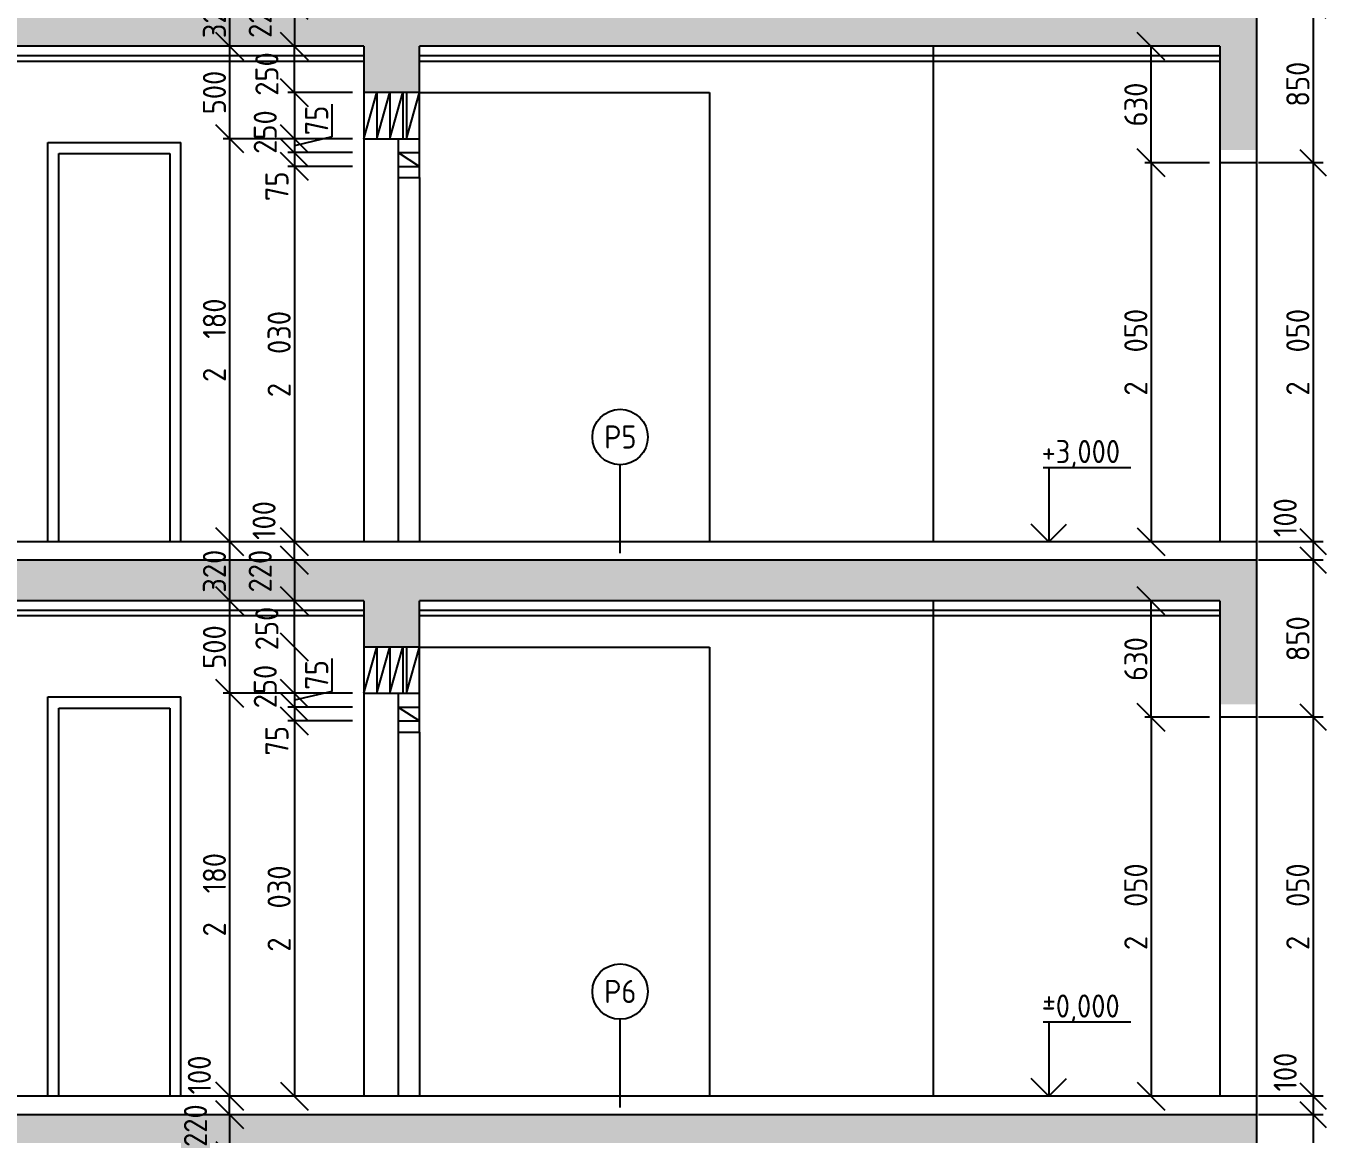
# Model space of a CAD drawing. Extents: x 3792242 to 5145247, y -1546315 to -1031918.
# Drawn here: x 4033537 to 4040571, y -1534967 to -1528967 of the extents above; entities that cross this region are included whole.
import ezdxf

# ---------------------------------------------------------------- set-up
doc = ezdxf.new("R2010")
doc.units = 0
doc.header["$MEASUREMENT"] = 0
doc.layers.get('0').update_dxf_attribs({"linetype": 'CONTINUOUS'})
doc.layers.get('Defpoints').update_dxf_attribs({"color": 61, "linetype": 'CONTINUOUS'})
for name, color, linetype in [('DVERE', 45, 'CONTINUOUS'), ('KÓTY', 4, 'CONTINUOUS'), ('MÚRY', 1, 'CONTINUOUS'), ('OKNÁ', 143, 'CONTINUOUS'), ('TENKÁ', 7, 'CONTINUOUS'), ('šrafy-múry', 8, 'CONTINUOUS')]:
    doc.layers.add(name, color=color, linetype=linetype)
doc.styles.add('STYLE1', font='isocp.shx')
doc.dimstyles.new('STANDARD 50', dxfattribs={"dimtxt": 125, "dimasz": 140, "dimexe": 10, "dimexo": 200, "dimgap": 20, "dimtad": 1, "dimdsep": 46, "dimlunit": 6, "dimtxsty": 'STYLE1', "dimblk1": 'OBLIQUE', "dimblk2": 'OBLIQUE', "dimsah": 1, "dimcen": 2.5, "dimse1": 1, "dimse2": 1, "dimadec": 0, "dimazin": 0, "dimtfac": 1, "dimtmove": 1, "dimatfit": 3, "dimldrblk": 'OBLIQUE', "dimfxl": 1, "dimtolj": 1, "dimtzin": 0, "dimarcsym": 0})
doc.dimstyles.new('STANDARD-50', dxfattribs={"dimtxt": 125, "dimasz": 150, "dimexe": 10, "dimexo": 200, "dimgap": 20, "dimtad": 1, "dimdsep": 46, "dimlunit": 6, "dimtxsty": 'STYLE1', "dimblk1": 'OBLIQUE', "dimblk2": 'OBLIQUE', "dimsah": 1, "dimcen": 2.5, "dimse1": 1, "dimse2": 1, "dimadec": 0, "dimazin": 0, "dimtfac": 1, "dimtmove": 1, "dimatfit": 3, "dimldrblk": 'OBLIQUE', "dimfxl": 1, "dimtolj": 1, "dimtzin": 0, "dimarcsym": 0})
pattern_1 = [(45, (226757.26, 886.43), (53.0330086, 194.4543648), [250, -50, 0, -50])]

# ---------------------------------------------------------------- blocks, each defined once
blk = doc.blocks.new('_OBLIQUE')
at = {"color": 0, "linetype": 'ByBlock'}
blk.add_line((-0.5, -0.5), (0.5, 0.5), dxfattribs=at)
blk = doc.blocks.new('*D54523')
at = {"layer": 'Defpoints', "color": 0}
for p in [(4034989.4, -1529077.3), (4035494.4, -1529077.3), (4035494.4, -1529327.3)]:
    blk.add_point(p, dxfattribs=at)
at = {"layer": 'KÓTY', "color": 0, "lineweight": -2, "ltscale": 0.25}
blk.add_line((4034989.4, -1529327.3), (4034989.4, -1529077.3), dxfattribs=at)
at = {"layer": 'KÓTY', "color": 0, "linetype": 'ByBlock', "lineweight": -2, "xscale": 150, "yscale": 150, "zscale": 150}
for p, rotation in [((4034989.4, -1529077.3), 90), ((4034989.4, -1529327.3), 270)]:
    blk.add_blockref('_OBLIQUE', p, dxfattribs=dict(at, rotation=rotation))
at = {"layer": 'KÓTY', "color": 0, "insert": (4034840.9, -1529227.1), "char_height": 125, "attachment_point": 5, "rotation": 90, "style": 'STYLE1'}
blk.add_mtext('\\A1;250', dxfattribs=at)
blk = doc.blocks.new('*D54524')
at = {"layer": 'Defpoints', "color": 0}
for p in [(4035494.4, -1529327.3), (4034989.4, -1529577.3), (4035494.4, -1529577.3)]:
    blk.add_point(p, dxfattribs=at)
at = {"layer": 'KÓTY', "color": 0, "lineweight": -2, "ltscale": 0.25}
blk.add_line((4034989.4, -1529327.3), (4034989.4, -1529577.3), dxfattribs=at)
at = {"layer": 'KÓTY', "color": 0, "linetype": 'ByBlock', "lineweight": -2, "xscale": 150, "yscale": 150, "zscale": 150}
for p, rotation in [((4034989.4, -1529327.3), 90), ((4034989.4, -1529577.3), 270)]:
    blk.add_blockref('_OBLIQUE', p, dxfattribs=dict(at, rotation=rotation))
at = {"layer": 'KÓTY', "color": 0, "insert": (4034831.9, -1529541.1), "char_height": 125, "attachment_point": 5, "rotation": 90, "style": 'STYLE1'}
blk.add_mtext('\\A1;250', dxfattribs=at)
blk = doc.blocks.new('*D54525')
at = {"layer": 'Defpoints', "color": 0}
for p in [(4035144.4, -1529577.3), (4034639.4, -1531757.3), (4035144.4, -1531757.3)]:
    blk.add_point(p, dxfattribs=at)
at = {"layer": 'KÓTY', "color": 0, "lineweight": -2, "ltscale": 0.25}
blk.add_line((4034639.4, -1529577.3), (4034639.4, -1531757.3), dxfattribs=at)
at = {"layer": 'KÓTY', "color": 0, "linetype": 'ByBlock', "lineweight": -2, "xscale": 150, "yscale": 150, "zscale": 150}
for p, rotation in [((4034639.4, -1529577.3), 90), ((4034639.4, -1531757.3), 270)]:
    blk.add_blockref('_OBLIQUE', p, dxfattribs=dict(at, rotation=rotation))
at = {"layer": 'KÓTY', "color": 0, "insert": (4034556.9, -1530667.3), "char_height": 125, "attachment_point": 5, "rotation": 90, "style": 'STYLE1'}
blk.add_mtext('\\A1;2ﾠ180', dxfattribs=at)
blk = doc.blocks.new('*D54526')
at = {"layer": 'Defpoints', "color": 0}
for p in [(4035550.9, -1529577.3), (4034989.4, -1529652.3), (4035550.9, -1529652.3)]:
    blk.add_point(p, dxfattribs=at)
at = {"layer": 'KÓTY', "color": 0, "lineweight": -2, "ltscale": 0.25}
for p, q in [((4035192.8, -1529389.6), (4035192.8, -1529567.1)), ((4035192.8, -1529567.1), (4034989.4, -1529614.8)), ((4034989.4, -1529577.3), (4034989.4, -1529652.3))]:
    blk.add_line(p, q, dxfattribs=at)
at = {"layer": 'KÓTY', "color": 0, "linetype": 'ByBlock', "lineweight": -2, "xscale": 150, "yscale": 150, "zscale": 150}
for p, rotation in [((4034989.4, -1529577.3), 90), ((4034989.4, -1529652.3), 270)]:
    blk.add_blockref('_OBLIQUE', p, dxfattribs=dict(at, rotation=rotation))
at = {"layer": 'KÓTY', "color": 0, "insert": (4035110.3, -1529478.3), "char_height": 125, "attachment_point": 5, "rotation": 90, "style": 'STYLE1'}
blk.add_mtext('\\A1;75', dxfattribs=at)
blk = doc.blocks.new('*D54527')
at = {"layer": 'Defpoints', "color": 0}
for p in [(4035550.9, -1529652.3), (4034989.4, -1529727.3), (4035550.9, -1529727.3)]:
    blk.add_point(p, dxfattribs=at)
at = {"layer": 'KÓTY', "color": 0, "lineweight": -2, "ltscale": 0.25}
blk.add_line((4034989.4, -1529652.3), (4034989.4, -1529727.3), dxfattribs=at)
at = {"layer": 'KÓTY', "color": 0, "linetype": 'ByBlock', "lineweight": -2, "xscale": 150, "yscale": 150, "zscale": 150}
for p, rotation in [((4034989.4, -1529652.3), 90), ((4034989.4, -1529727.3), 270)]:
    blk.add_blockref('_OBLIQUE', p, dxfattribs=dict(at, rotation=rotation))
at = {"layer": 'KÓTY', "color": 0, "insert": (4034895.3, -1529834.6), "char_height": 125, "attachment_point": 5, "rotation": 90, "style": 'STYLE1'}
blk.add_mtext('\\A1;75', dxfattribs=at)
blk = doc.blocks.new('*D54528')
at = {"layer": 'Defpoints', "color": 0}
for p in [(4035608.4, -1529727.3), (4034989.4, -1531757.3), (4035550.9, -1531757.3)]:
    blk.add_point(p, dxfattribs=at)
at = {"layer": 'KÓTY', "color": 0, "lineweight": -2, "ltscale": 0.25}
blk.add_line((4034989.4, -1529727.3), (4034989.4, -1531757.3), dxfattribs=at)
at = {"layer": 'KÓTY', "color": 0, "linetype": 'ByBlock', "lineweight": -2, "xscale": 150, "yscale": 150, "zscale": 150}
for p, rotation in [((4034989.4, -1529727.3), 90), ((4034989.4, -1531757.3), 270)]:
    blk.add_blockref('_OBLIQUE', p, dxfattribs=dict(at, rotation=rotation))
at = {"layer": 'KÓTY', "color": 0, "insert": (4034906.9, -1530742.3), "char_height": 125, "attachment_point": 5, "rotation": 90, "style": 'STYLE1'}
blk.add_mtext('\\A1;2ﾠ030', dxfattribs=at)
blk = doc.blocks.new('*D54529')
at = {"layer": 'Defpoints', "color": 0}
for p in [(4035365.9, -1529077.3), (4034639.4, -1529577.3), (4035365.9, -1529577.3)]:
    blk.add_point(p, dxfattribs=at)
at = {"layer": 'KÓTY', "color": 0, "lineweight": -2, "ltscale": 0.25}
blk.add_line((4034639.4, -1529077.3), (4034639.4, -1529577.3), dxfattribs=at)
at = {"layer": 'KÓTY', "color": 0, "linetype": 'ByBlock', "lineweight": -2, "xscale": 150, "yscale": 150, "zscale": 150}
for p, rotation in [((4034639.4, -1529077.3), 90), ((4034639.4, -1529577.3), 270)]:
    blk.add_blockref('_OBLIQUE', p, dxfattribs=dict(at, rotation=rotation))
at = {"layer": 'KÓTY', "color": 0, "insert": (4034556.9, -1529327.3), "char_height": 125, "attachment_point": 5, "rotation": 90, "style": 'STYLE1'}
blk.add_mtext('\\A1;500', dxfattribs=at)
blk = doc.blocks.new('*D54530')
at = {"layer": 'Defpoints', "color": 0}
for p in [(4034639.4, -1528757.3), (4034639.4, -1529077.3), (4034639.4, -1529077.3)]:
    blk.add_point(p, dxfattribs=at)
at = {"layer": 'KÓTY', "color": 0, "lineweight": -2, "ltscale": 0.25}
blk.add_line((4034639.4, -1528757.3), (4034639.4, -1529077.3), dxfattribs=at)
at = {"layer": 'KÓTY', "color": 0, "linetype": 'ByBlock', "lineweight": -2, "xscale": 150, "yscale": 150, "zscale": 150}
for p, rotation in [((4034639.4, -1528757.3), 90), ((4034639.4, -1529077.3), 270)]:
    blk.add_blockref('_OBLIQUE', p, dxfattribs=dict(at, rotation=rotation))
at = {"layer": 'KÓTY', "color": 0, "insert": (4034556.9, -1528917.3), "char_height": 125, "attachment_point": 5, "rotation": 90, "style": 'STYLE1'}
blk.add_mtext('\\A1;320', dxfattribs=at)
blk = doc.blocks.new('*D54532')
at = {"layer": 'Defpoints', "color": 0}
for p in [(4034989.4, -1528857.3), (4034989.4, -1529077.3), (4034989.4, -1529077.3)]:
    blk.add_point(p, dxfattribs=at)
at = {"layer": 'KÓTY', "color": 0, "lineweight": -2, "ltscale": 0.25}
blk.add_line((4034989.4, -1528857.3), (4034989.4, -1529077.3), dxfattribs=at)
at = {"layer": 'KÓTY', "color": 0, "linetype": 'ByBlock', "lineweight": -2, "xscale": 150, "yscale": 150, "zscale": 150}
for p, rotation in [((4034989.4, -1528857.3), 90), ((4034989.4, -1529077.3), 270)]:
    blk.add_blockref('_OBLIQUE', p, dxfattribs=dict(at, rotation=rotation))
at = {"layer": 'KÓTY', "color": 0, "insert": (4034804.4, -1528916.6), "char_height": 125, "attachment_point": 5, "rotation": 90, "style": 'STYLE1'}
blk.add_mtext('\\A1;220', dxfattribs=at)
blk = doc.blocks.new('*D54533')
at = {"layer": 'Defpoints', "color": 0}
for p in [(4034989.4, -1532077.3), (4035494.4, -1532077.3), (4035494.4, -1532327.3)]:
    blk.add_point(p, dxfattribs=at)
at = {"layer": 'KÓTY', "color": 0, "lineweight": -2, "ltscale": 0.25}
blk.add_line((4034989.4, -1532327.3), (4034989.4, -1532077.3), dxfattribs=at)
at = {"layer": 'KÓTY', "color": 0, "linetype": 'ByBlock', "lineweight": -2, "xscale": 150, "yscale": 150, "zscale": 150}
for p, rotation in [((4034989.4, -1532077.3), 90), ((4034989.4, -1532327.3), 270)]:
    blk.add_blockref('_OBLIQUE', p, dxfattribs=dict(at, rotation=rotation))
at = {"layer": 'KÓTY', "color": 0, "insert": (4034840.9, -1532227.1), "char_height": 125, "attachment_point": 5, "rotation": 90, "style": 'STYLE1'}
blk.add_mtext('\\A1;250', dxfattribs=at)
blk = doc.blocks.new('*D54534')
at = {"layer": 'Defpoints', "color": 0}
for p in [(4035494.4, -1532327.3), (4034989.4, -1532577.3), (4035494.4, -1532577.3)]:
    blk.add_point(p, dxfattribs=at)
at = {"layer": 'KÓTY', "color": 0, "lineweight": -2, "ltscale": 0.25}
blk.add_line((4034989.4, -1532327.3), (4034989.4, -1532577.3), dxfattribs=at)
at = {"layer": 'KÓTY', "color": 0, "linetype": 'ByBlock', "lineweight": -2, "xscale": 150, "yscale": 150, "zscale": 150}
for p, rotation in [((4034989.4, -1532327.3), 90), ((4034989.4, -1532577.3), 270)]:
    blk.add_blockref('_OBLIQUE', p, dxfattribs=dict(at, rotation=rotation))
at = {"layer": 'KÓTY', "color": 0, "insert": (4034831.9, -1532541.1), "char_height": 125, "attachment_point": 5, "rotation": 90, "style": 'STYLE1'}
blk.add_mtext('\\A1;250', dxfattribs=at)
blk = doc.blocks.new('*D54535')
at = {"layer": 'Defpoints', "color": 0}
for p in [(4035144.4, -1532577.3), (4034639.4, -1534757.3), (4035144.4, -1534757.3)]:
    blk.add_point(p, dxfattribs=at)
at = {"layer": 'KÓTY', "color": 0, "lineweight": -2, "ltscale": 0.25}
blk.add_line((4034639.4, -1532577.3), (4034639.4, -1534757.3), dxfattribs=at)
at = {"layer": 'KÓTY', "color": 0, "linetype": 'ByBlock', "lineweight": -2, "xscale": 150, "yscale": 150, "zscale": 150}
for p, rotation in [((4034639.4, -1532577.3), 90), ((4034639.4, -1534757.3), 270)]:
    blk.add_blockref('_OBLIQUE', p, dxfattribs=dict(at, rotation=rotation))
at = {"layer": 'KÓTY', "color": 0, "insert": (4034556.9, -1533667.3), "char_height": 125, "attachment_point": 5, "rotation": 90, "style": 'STYLE1'}
blk.add_mtext('\\A1;2ﾠ180', dxfattribs=at)
blk = doc.blocks.new('*D54536')
at = {"layer": 'Defpoints', "color": 0}
for p in [(4035550.9, -1532577.3), (4034989.4, -1532652.3), (4035550.9, -1532652.3)]:
    blk.add_point(p, dxfattribs=at)
at = {"layer": 'KÓTY', "color": 0, "lineweight": -2, "ltscale": 0.25}
for p, q in [((4035192.8, -1532389.6), (4035192.8, -1532567.1)), ((4035192.8, -1532567.1), (4034989.4, -1532614.8)), ((4034989.4, -1532577.3), (4034989.4, -1532652.3))]:
    blk.add_line(p, q, dxfattribs=at)
at = {"layer": 'KÓTY', "color": 0, "linetype": 'ByBlock', "lineweight": -2, "xscale": 150, "yscale": 150, "zscale": 150}
for p, rotation in [((4034989.4, -1532577.3), 90), ((4034989.4, -1532652.3), 270)]:
    blk.add_blockref('_OBLIQUE', p, dxfattribs=dict(at, rotation=rotation))
at = {"layer": 'KÓTY', "color": 0, "insert": (4035110.3, -1532478.3), "char_height": 125, "attachment_point": 5, "rotation": 90, "style": 'STYLE1'}
blk.add_mtext('\\A1;75', dxfattribs=at)
blk = doc.blocks.new('*D54537')
at = {"layer": 'Defpoints', "color": 0}
for p in [(4035550.9, -1532652.3), (4034989.4, -1532727.3), (4035550.9, -1532727.3)]:
    blk.add_point(p, dxfattribs=at)
at = {"layer": 'KÓTY', "color": 0, "lineweight": -2, "ltscale": 0.25}
blk.add_line((4034989.4, -1532652.3), (4034989.4, -1532727.3), dxfattribs=at)
at = {"layer": 'KÓTY', "color": 0, "linetype": 'ByBlock', "lineweight": -2, "xscale": 150, "yscale": 150, "zscale": 150}
for p, rotation in [((4034989.4, -1532652.3), 90), ((4034989.4, -1532727.3), 270)]:
    blk.add_blockref('_OBLIQUE', p, dxfattribs=dict(at, rotation=rotation))
at = {"layer": 'KÓTY', "color": 0, "insert": (4034895.3, -1532834.6), "char_height": 125, "attachment_point": 5, "rotation": 90, "style": 'STYLE1'}
blk.add_mtext('\\A1;75', dxfattribs=at)
blk = doc.blocks.new('*D54538')
at = {"layer": 'Defpoints', "color": 0}
for p in [(4035608.4, -1532727.3), (4034989.4, -1534757.3), (4035550.9, -1534757.3)]:
    blk.add_point(p, dxfattribs=at)
at = {"layer": 'KÓTY', "color": 0, "lineweight": -2, "ltscale": 0.25}
blk.add_line((4034989.4, -1532727.3), (4034989.4, -1534757.3), dxfattribs=at)
at = {"layer": 'KÓTY', "color": 0, "linetype": 'ByBlock', "lineweight": -2, "xscale": 150, "yscale": 150, "zscale": 150}
for p, rotation in [((4034989.4, -1532727.3), 90), ((4034989.4, -1534757.3), 270)]:
    blk.add_blockref('_OBLIQUE', p, dxfattribs=dict(at, rotation=rotation))
at = {"layer": 'KÓTY', "color": 0, "insert": (4034906.9, -1533742.3), "char_height": 125, "attachment_point": 5, "rotation": 90, "style": 'STYLE1'}
blk.add_mtext('\\A1;2ﾠ030', dxfattribs=at)
blk = doc.blocks.new('*D54539')
at = {"layer": 'Defpoints', "color": 0}
for p in [(4035365.9, -1532077.3), (4034639.4, -1532577.3), (4035365.9, -1532577.3)]:
    blk.add_point(p, dxfattribs=at)
at = {"layer": 'KÓTY', "color": 0, "lineweight": -2, "ltscale": 0.25}
blk.add_line((4034639.4, -1532077.3), (4034639.4, -1532577.3), dxfattribs=at)
at = {"layer": 'KÓTY', "color": 0, "linetype": 'ByBlock', "lineweight": -2, "xscale": 150, "yscale": 150, "zscale": 150}
for p, rotation in [((4034639.4, -1532077.3), 90), ((4034639.4, -1532577.3), 270)]:
    blk.add_blockref('_OBLIQUE', p, dxfattribs=dict(at, rotation=rotation))
at = {"layer": 'KÓTY', "color": 0, "insert": (4034556.9, -1532327.3), "char_height": 125, "attachment_point": 5, "rotation": 90, "style": 'STYLE1'}
blk.add_mtext('\\A1;500', dxfattribs=at)
blk = doc.blocks.new('*D54540')
at = {"layer": 'Defpoints', "color": 0}
for p in [(4034639.4, -1531757.3), (4034639.4, -1532077.3), (4034639.4, -1532077.3)]:
    blk.add_point(p, dxfattribs=at)
at = {"layer": 'KÓTY', "color": 0, "lineweight": -2, "ltscale": 0.25}
blk.add_line((4034639.4, -1531757.3), (4034639.4, -1532077.3), dxfattribs=at)
at = {"layer": 'KÓTY', "color": 0, "linetype": 'ByBlock', "lineweight": -2, "xscale": 150, "yscale": 150, "zscale": 150}
for p, rotation in [((4034639.4, -1531757.3), 90), ((4034639.4, -1532077.3), 270)]:
    blk.add_blockref('_OBLIQUE', p, dxfattribs=dict(at, rotation=rotation))
at = {"layer": 'KÓTY', "color": 0, "insert": (4034556.9, -1531917.3), "char_height": 125, "attachment_point": 5, "rotation": 90, "style": 'STYLE1'}
blk.add_mtext('\\A1;320', dxfattribs=at)
blk = doc.blocks.new('*D54541')
at = {"layer": 'Defpoints', "color": 0}
for p in [(4034989.4, -1531757.3), (4034989.4, -1531757.3), (4034989.4, -1531857.3)]:
    blk.add_point(p, dxfattribs=at)
at = {"layer": 'KÓTY', "color": 0, "lineweight": -2, "ltscale": 0.25}
blk.add_line((4034989.4, -1531857.3), (4034989.4, -1531757.3), dxfattribs=at)
at = {"layer": 'KÓTY', "color": 0, "linetype": 'ByBlock', "lineweight": -2, "xscale": 150, "yscale": 150, "zscale": 150}
for p, rotation in [((4034989.4, -1531757.3), 90), ((4034989.4, -1531857.3), 270)]:
    blk.add_blockref('_OBLIQUE', p, dxfattribs=dict(at, rotation=rotation))
at = {"layer": 'KÓTY', "color": 0, "insert": (4034825.4, -1531642.6), "char_height": 125, "attachment_point": 5, "rotation": 90, "style": 'STYLE1'}
blk.add_mtext('\\A1;100', dxfattribs=at)
blk = doc.blocks.new('*D54542')
at = {"layer": 'Defpoints', "color": 0}
for p in [(4034989.4, -1531857.3), (4034989.4, -1532077.3), (4034989.4, -1532077.3)]:
    blk.add_point(p, dxfattribs=at)
at = {"layer": 'KÓTY', "color": 0, "lineweight": -2, "ltscale": 0.25}
blk.add_line((4034989.4, -1531857.3), (4034989.4, -1532077.3), dxfattribs=at)
at = {"layer": 'KÓTY', "color": 0, "linetype": 'ByBlock', "lineweight": -2, "xscale": 150, "yscale": 150, "zscale": 150}
for p, rotation in [((4034989.4, -1531857.3), 90), ((4034989.4, -1532077.3), 270)]:
    blk.add_blockref('_OBLIQUE', p, dxfattribs=dict(at, rotation=rotation))
at = {"layer": 'KÓTY', "color": 0, "insert": (4034804.4, -1531916.6), "char_height": 125, "attachment_point": 5, "rotation": 90, "style": 'STYLE1'}
blk.add_mtext('\\A1;220', dxfattribs=at)
blk = doc.blocks.new('*D54550')
at = {"layer": 'Defpoints', "color": 0}
for p in [(4034639.4, -1534757.3), (4034639.4, -1534757.3), (4034639.4, -1534857.3)]:
    blk.add_point(p, dxfattribs=at)
at = {"layer": 'KÓTY', "color": 0, "lineweight": -2, "ltscale": 0.25}
blk.add_line((4034639.4, -1534857.3), (4034639.4, -1534757.3), dxfattribs=at)
at = {"layer": 'KÓTY', "color": 0, "linetype": 'ByBlock', "lineweight": -2, "xscale": 150, "yscale": 150, "zscale": 150}
for p, rotation in [((4034639.4, -1534757.3), 90), ((4034639.4, -1534857.3), 270)]:
    blk.add_blockref('_OBLIQUE', p, dxfattribs=dict(at, rotation=rotation))
at = {"layer": 'KÓTY', "color": 0, "insert": (4034475.4, -1534642.6), "char_height": 125, "attachment_point": 5, "rotation": 90, "style": 'STYLE1'}
blk.add_mtext('\\A1;100', dxfattribs=at)
blk = doc.blocks.new('*D54551')
at = {"layer": 'Defpoints', "color": 0}
for p in [(4034639.4, -1534857.3), (4034639.4, -1535077.3), (4034639.4, -1535077.3)]:
    blk.add_point(p, dxfattribs=at)
at = {"layer": 'KÓTY', "color": 0, "lineweight": -2, "ltscale": 0.25}
blk.add_line((4034639.4, -1534857.3), (4034639.4, -1535077.3), dxfattribs=at)
at = {"layer": 'KÓTY', "color": 0, "linetype": 'ByBlock', "lineweight": -2, "xscale": 150, "yscale": 150, "zscale": 150}
for p, rotation in [((4034639.4, -1534857.3), 90), ((4034639.4, -1535077.3), 270)]:
    blk.add_blockref('_OBLIQUE', p, dxfattribs=dict(at, rotation=rotation))
at = {"layer": 'KÓTY', "color": 0, "insert": (4034454.4, -1534916.6), "char_height": 125, "attachment_point": 5, "rotation": 90, "style": 'STYLE1'}
blk.add_mtext('\\A1;220', dxfattribs=at)
blk = doc.blocks.new('*D54650')
at = {"layer": 'Defpoints', "color": 0}
for p in [(4039890.8, -1529707.3), (4039624.8, -1531757.3), (4039890.8, -1531757.3)]:
    blk.add_point(p, dxfattribs=at)
at = {"layer": 'KÓTY', "color": 0, "lineweight": -2, "ltscale": 0.25}
blk.add_line((4039624.8, -1529707.3), (4039624.8, -1531757.3), dxfattribs=at)
at = {"layer": 'KÓTY', "color": 0, "linetype": 'ByBlock', "lineweight": -2, "xscale": 150, "yscale": 150, "zscale": 150}
for p, rotation in [((4039624.8, -1529707.3), 90), ((4039624.8, -1531757.3), 270)]:
    blk.add_blockref('_OBLIQUE', p, dxfattribs=dict(at, rotation=rotation))
at = {"layer": 'KÓTY', "color": 0, "insert": (4039542.2, -1530732.3), "char_height": 125, "attachment_point": 5, "rotation": 90, "style": 'STYLE1'}
blk.add_mtext('\\A1;2ﾠ050', dxfattribs=at)
blk = doc.blocks.new('*D54651')
at = {"layer": 'Defpoints', "color": 0}
for p in [(4039624.8, -1529077.3), (4039890.8, -1529077.3), (4039890.8, -1529707.3)]:
    blk.add_point(p, dxfattribs=at)
at = {"layer": 'KÓTY', "color": 0, "lineweight": -2, "ltscale": 0.25}
blk.add_line((4039624.8, -1529707.3), (4039624.8, -1529077.3), dxfattribs=at)
at = {"layer": 'KÓTY', "color": 0, "linetype": 'ByBlock', "lineweight": -2, "xscale": 150, "yscale": 150, "zscale": 150}
for p, rotation in [((4039624.8, -1529077.3), 90), ((4039624.8, -1529707.3), 270)]:
    blk.add_blockref('_OBLIQUE', p, dxfattribs=dict(at, rotation=rotation))
at = {"layer": 'KÓTY', "color": 0, "insert": (4039542.3, -1529392.3), "char_height": 125, "attachment_point": 5, "rotation": 90, "style": 'STYLE1'}
blk.add_mtext('\\A1;630', dxfattribs=at)
blk = doc.blocks.new('*D54652')
at = {"layer": 'Defpoints', "color": 0}
for p in [(4039890.8, -1532707.3), (4039624.8, -1534757.3), (4039890.8, -1534757.3)]:
    blk.add_point(p, dxfattribs=at)
at = {"layer": 'KÓTY', "color": 0, "lineweight": -2, "ltscale": 0.25}
blk.add_line((4039624.8, -1532707.3), (4039624.8, -1534757.3), dxfattribs=at)
at = {"layer": 'KÓTY', "color": 0, "linetype": 'ByBlock', "lineweight": -2, "xscale": 150, "yscale": 150, "zscale": 150}
for p, rotation in [((4039624.8, -1532707.3), 90), ((4039624.8, -1534757.3), 270)]:
    blk.add_blockref('_OBLIQUE', p, dxfattribs=dict(at, rotation=rotation))
at = {"layer": 'KÓTY', "color": 0, "insert": (4039542.2, -1533732.3), "char_height": 125, "attachment_point": 5, "rotation": 90, "style": 'STYLE1'}
blk.add_mtext('\\A1;2ﾠ050', dxfattribs=at)
blk = doc.blocks.new('*D54653')
at = {"layer": 'Defpoints', "color": 0}
for p in [(4039624.8, -1532077.3), (4039890.8, -1532077.3), (4039890.8, -1532707.3)]:
    blk.add_point(p, dxfattribs=at)
at = {"layer": 'KÓTY', "color": 0, "lineweight": -2, "ltscale": 0.25}
blk.add_line((4039624.8, -1532707.3), (4039624.8, -1532077.3), dxfattribs=at)
at = {"layer": 'KÓTY', "color": 0, "linetype": 'ByBlock', "lineweight": -2, "xscale": 150, "yscale": 150, "zscale": 150}
for p, rotation in [((4039624.8, -1532077.3), 90), ((4039624.8, -1532707.3), 270)]:
    blk.add_blockref('_OBLIQUE', p, dxfattribs=dict(at, rotation=rotation))
at = {"layer": 'KÓTY', "color": 0, "insert": (4039542.3, -1532392.3), "char_height": 125, "attachment_point": 5, "rotation": 90, "style": 'STYLE1'}
blk.add_mtext('\\A1;630', dxfattribs=at)
blk = doc.blocks.new('*D54680')
at = {"layer": 'Defpoints', "color": 0}
for p in [(4040195.9, -1534857.3), (4040195.9, -1535707.3), (4040501.3, -1535707.3)]:
    blk.add_point(p, dxfattribs=at)
at = {"layer": 'KÓTY', "color": 0, "lineweight": -2, "ltscale": 0.25}
blk.add_line((4040501.3, -1534857.3), (4040501.3, -1535707.3), dxfattribs=at)
at = {"layer": 'KÓTY', "color": 0, "linetype": 'ByBlock', "lineweight": -2, "xscale": 140, "yscale": 140, "zscale": 140}
for p, rotation in [((4040501.3, -1534857.3), 90), ((4040501.3, -1535707.3), 270)]:
    blk.add_blockref('_OBLIQUE', p, dxfattribs=dict(at, rotation=rotation))
at = {"layer": 'KÓTY', "color": 0, "insert": (4040418.8, -1535282.3), "char_height": 125, "attachment_point": 5, "rotation": 90, "style": 'STYLE1'}
blk.add_mtext('\\A1;850', dxfattribs=at)
blk = doc.blocks.new('*D54681')
at = {"layer": 'Defpoints', "color": 0}
for p in [(4040195.9, -1534757.3), (4040195.9, -1534857.3), (4040501.3, -1534857.3)]:
    blk.add_point(p, dxfattribs=at)
at = {"layer": 'KÓTY', "color": 0, "lineweight": -2, "ltscale": 0.25}
blk.add_line((4040501.3, -1534757.3), (4040501.3, -1534857.3), dxfattribs=at)
at = {"layer": 'KÓTY', "color": 0, "linetype": 'ByBlock', "lineweight": -2, "xscale": 140, "yscale": 140, "zscale": 140}
for p, rotation in [((4040501.3, -1534757.3), 90), ((4040501.3, -1534857.3), 270)]:
    blk.add_blockref('_OBLIQUE', p, dxfattribs=dict(at, rotation=rotation))
at = {"layer": 'KÓTY', "color": 0, "insert": (4040350.3, -1534627.1), "char_height": 125, "attachment_point": 5, "rotation": 90, "style": 'STYLE1'}
blk.add_mtext('\\A1;100', dxfattribs=at)
blk = doc.blocks.new('*D54682')
at = {"layer": 'Defpoints', "color": 0}
for p in [(4040195.9, -1532707.3), (4040195.9, -1534757.3), (4040501.3, -1534757.3)]:
    blk.add_point(p, dxfattribs=at)
at = {"layer": 'KÓTY', "color": 0, "lineweight": -2, "ltscale": 0.25}
blk.add_line((4040501.3, -1532707.3), (4040501.3, -1534757.3), dxfattribs=at)
at = {"layer": 'KÓTY', "color": 0, "linetype": 'ByBlock', "lineweight": -2, "xscale": 140, "yscale": 140, "zscale": 140}
for p, rotation in [((4040501.3, -1532707.3), 90), ((4040501.3, -1534757.3), 270)]:
    blk.add_blockref('_OBLIQUE', p, dxfattribs=dict(at, rotation=rotation))
at = {"layer": 'KÓTY', "color": 0, "insert": (4040418.7, -1533732.3), "char_height": 125, "attachment_point": 5, "rotation": 90, "style": 'STYLE1'}
blk.add_mtext('\\A1;2ﾠ050', dxfattribs=at)
blk = doc.blocks.new('*D54683')
at = {"layer": 'Defpoints', "color": 0}
for p in [(4040195.9, -1531857.3), (4040195.9, -1532707.3), (4040501.3, -1532707.3)]:
    blk.add_point(p, dxfattribs=at)
at = {"layer": 'KÓTY', "color": 0, "lineweight": -2, "ltscale": 0.25}
blk.add_line((4040501.3, -1531857.3), (4040501.3, -1532707.3), dxfattribs=at)
at = {"layer": 'KÓTY', "color": 0, "linetype": 'ByBlock', "lineweight": -2, "xscale": 140, "yscale": 140, "zscale": 140}
for p, rotation in [((4040501.3, -1531857.3), 90), ((4040501.3, -1532707.3), 270)]:
    blk.add_blockref('_OBLIQUE', p, dxfattribs=dict(at, rotation=rotation))
at = {"layer": 'KÓTY', "color": 0, "insert": (4040418.8, -1532282.3), "char_height": 125, "attachment_point": 5, "rotation": 90, "style": 'STYLE1'}
blk.add_mtext('\\A1;850', dxfattribs=at)
blk = doc.blocks.new('*D54684')
at = {"layer": 'Defpoints', "color": 0}
for p in [(4040195.9, -1531757.3), (4040195.9, -1531857.3), (4040501.3, -1531857.3)]:
    blk.add_point(p, dxfattribs=at)
at = {"layer": 'KÓTY', "color": 0, "lineweight": -2, "ltscale": 0.25}
blk.add_line((4040501.3, -1531757.3), (4040501.3, -1531857.3), dxfattribs=at)
at = {"layer": 'KÓTY', "color": 0, "linetype": 'ByBlock', "lineweight": -2, "xscale": 140, "yscale": 140, "zscale": 140}
for p, rotation in [((4040501.3, -1531757.3), 90), ((4040501.3, -1531857.3), 270)]:
    blk.add_blockref('_OBLIQUE', p, dxfattribs=dict(at, rotation=rotation))
at = {"layer": 'KÓTY', "color": 0, "insert": (4040350.3, -1531627.1), "char_height": 125, "attachment_point": 5, "rotation": 90, "style": 'STYLE1'}
blk.add_mtext('\\A1;100', dxfattribs=at)
blk = doc.blocks.new('*D54685')
at = {"layer": 'Defpoints', "color": 0}
for p in [(4040195.9, -1529707.3), (4040195.9, -1531757.3), (4040501.3, -1531757.3)]:
    blk.add_point(p, dxfattribs=at)
at = {"layer": 'KÓTY', "color": 0, "lineweight": -2, "ltscale": 0.25}
blk.add_line((4040501.3, -1529707.3), (4040501.3, -1531757.3), dxfattribs=at)
at = {"layer": 'KÓTY', "color": 0, "linetype": 'ByBlock', "lineweight": -2, "xscale": 140, "yscale": 140, "zscale": 140}
for p, rotation in [((4040501.3, -1529707.3), 90), ((4040501.3, -1531757.3), 270)]:
    blk.add_blockref('_OBLIQUE', p, dxfattribs=dict(at, rotation=rotation))
at = {"layer": 'KÓTY', "color": 0, "insert": (4040418.7, -1530732.3), "char_height": 125, "attachment_point": 5, "rotation": 90, "style": 'STYLE1'}
blk.add_mtext('\\A1;2ﾠ050', dxfattribs=at)
blk = doc.blocks.new('*D54686')
at = {"layer": 'Defpoints', "color": 0}
for p in [(4040195.9, -1528857.3), (4040195.9, -1529707.3), (4040501.3, -1529707.3)]:
    blk.add_point(p, dxfattribs=at)
at = {"layer": 'KÓTY', "color": 0, "lineweight": -2, "ltscale": 0.25}
blk.add_line((4040501.3, -1528857.3), (4040501.3, -1529707.3), dxfattribs=at)
at = {"layer": 'KÓTY', "color": 0, "linetype": 'ByBlock', "lineweight": -2, "xscale": 140, "yscale": 140, "zscale": 140}
for p, rotation in [((4040501.3, -1528857.3), 90), ((4040501.3, -1529707.3), 270)]:
    blk.add_blockref('_OBLIQUE', p, dxfattribs=dict(at, rotation=rotation))
at = {"layer": 'KÓTY', "color": 0, "insert": (4040418.8, -1529282.3), "char_height": 125, "attachment_point": 5, "rotation": 90, "style": 'STYLE1'}
blk.add_mtext('\\A1;850', dxfattribs=at)

msp = doc.modelspace()

# ---------------------------------------------------------------- hatches: boundary and pattern name
at = {"layer": 'šrafy-múry'}
h = msp.add_hatch(dxfattribs=at)
h.set_pattern_fill('ANSI36', color=253, scale=800, angle=360)
h.set_pattern_definition(pattern_1)
h.paths.add_polyline_path([(4029025.937, -1529077.345), (4032040.937, -1529077.345), (4032180.937, -1529077.345), (4035365.937, -1529077.345), (4035365.937, -1529327.345), (4035665.937, -1529327.345), (4035665.937, -1529077.345), (4039995.937, -1529077.345), (4039995.937, -1529637.345), (4040195.937, -1529637.345), (4040195.937, -1528857.345), (4016405.937, -1528857.345), (4016185.937, -1528857.345), (4015935.937, -1528857.345), (4015935.937, -1529327.345), (4016185.937, -1529327.345), (4016185.937, -1529077.345), (4016405.937, -1529077.345), (4016485.937, -1529077.345), (4020305.937, -1529077.345), (4020420.937, -1529077.345), (4022305.937, -1529077.345), (4022305.937, -1529327.345), (4022605.937, -1529327.345), (4022605.937, -1529077.345), (4024490.937, -1529077.345), (4024605.937, -1529077.345), (4028725.937, -1529077.345), (4028725.937, -1529327.345), (4029025.937, -1529327.345)])
h = msp.add_hatch(dxfattribs=at)
h.set_pattern_fill('ANSI36', color=253, scale=800, angle=360)
h.set_pattern_definition(pattern_1)
h.paths.add_polyline_path([(4035665.937, -1532077.345), (4039995.937, -1532077.345), (4039995.937, -1532637.345), (4040195.937, -1532637.345), (4040195.937, -1531857.345), (4016405.937, -1531857.345), (4016185.937, -1531857.345), (4015935.937, -1531857.345), (4015935.937, -1532327.345), (4016185.937, -1532327.345), (4016185.937, -1532077.345), (4016405.937, -1532077.345), (4016485.937, -1532077.345), (4020305.937, -1532077.345), (4020420.937, -1532077.345), (4022305.937, -1532077.345), (4022305.937, -1532327.345), (4022605.937, -1532327.345), (4022605.937, -1532077.345), (4024490.937, -1532077.345), (4024605.937, -1532077.345), (4028725.937, -1532077.345), (4028725.937, -1532327.345), (4029025.937, -1532327.345), (4029025.937, -1532077.345), (4032040.937, -1532077.345), (4032180.937, -1532077.345), (4035365.937, -1532077.345), (4035365.937, -1532327.345), (4035665.937, -1532327.345)])
h = msp.add_hatch(dxfattribs=at)
h.set_pattern_fill('ANSI36', color=253, scale=800, angle=360)
h.set_pattern_definition([(45, (226757.26, 886.43), (53.0330086, 194.4543648), [250, -50, 0, -50])])
h.paths.add_polyline_path([(4040195.937, -1534857.345), (4015935.937, -1534857.345), (4015935.937, -1535677.345), (4016285.937, -1535677.345), (4016285.937, -1535277.345), (4016285.937, -1535077.345), (4022230.937, -1535077.345), (4022230.937, -1535277.345), (4022230.937, -1535677.345), (4022680.937, -1535677.345), (4022680.937, -1535277.345), (4022680.937, -1535077.345), (4028650.937, -1535077.345), (4028650.937, -1535277.345), (4028650.937, -1535677.345), (4029100.937, -1535677.345), (4029100.937, -1535277.345), (4029100.937, -1535077.345), (4035365.937, -1535077.345), (4035365.937, -1535277.345), (4035365.937, -1535477.345), (4035665.937, -1535477.345), (4035665.937, -1535077.345), (4039995.937, -1535077.345), (4039995.937, -1535707.345), (4040195.937, -1535707.345)])
h.paths.add_polyline_path([(4029153.759, -1535060.394), (4029153.759, -1534772.796), (4029403.759, -1534772.796), (4029403.759, -1535060.394)], flags=9)
h.paths.add_polyline_path([(4023445.259, -1535061.145), (4023445.259, -1534773.546), (4023695.259, -1534773.546), (4023695.259, -1535061.145)], flags=9)
h.paths.add_polyline_path([(4023000.259, -1535060.394), (4023000.259, -1534772.796), (4023250.259, -1534772.796), (4023250.259, -1535060.394)], flags=9)
h.paths.add_polyline_path([(4016695.937, -1535060.394), (4016695.937, -1534772.796), (4016945.937, -1534772.796), (4016945.937, -1535060.394)], flags=9)
h.paths.add_polyline_path([(4034329.437, -1535060.394), (4034329.437, -1534772.796), (4034579.437, -1534772.796), (4034579.437, -1535060.394)], flags=9)
h.paths.add_polyline_path([(4029256.259, -1535521.145), (4029256.259, -1535233.546), (4029506.259, -1535233.546), (4029506.259, -1535521.145)], flags=24)
h.paths.add_polyline_path([(4034367.259, -1535464.874), (4034367.259, -1535177.276), (4034617.259, -1535177.276), (4034617.259, -1535464.874)], flags=24)

# ---------------------------------------------------------------- linework, layer by layer
at = {"layer": 'DVERE'}
for p, q in [((4033655.937, -1531757.345), (4033655.937, -1529597.345)), ((4033655.937, -1529597.345), (4034375.937, -1529597.345)), ((4034375.937, -1531757.345), (4034375.937, -1529597.345)), ((4033715.937, -1531757.345), (4033715.937, -1529657.345)), ((4033715.937, -1529657.345), (4034315.937, -1529657.345)), ((4034315.937, -1529657.345), (4034315.937, -1531757.345)), ((4035550.937, -1529787.345), (4035550.937, -1531757.345)), ((4035665.937, -1529787.345), (4035665.937, -1531757.345)), ((4033655.937, -1534757.345), (4033655.937, -1532597.345)), ((4033655.937, -1532597.345), (4034375.937, -1532597.345)), ((4033715.937, -1534757.345), (4033715.937, -1532657.345)), ((4033715.937, -1532657.345), (4034315.937, -1532657.345)), ((4034315.937, -1532657.345), (4034315.937, -1534757.345)), ((4034375.937, -1534757.345), (4034375.937, -1532597.345)), ((4035550.937, -1532787.345), (4035550.937, -1534757.345)), ((4035665.937, -1532787.345), (4035665.937, -1534757.345))]:
    msp.add_line(p, q, dxfattribs=at)
at = {"layer": 'KÓTY', "ltscale": 0.25}
for p, q in [((4035304.84, -1529327.345), (4034954.84, -1529327.345)), ((4034954.84, -1529577.345), (4034604.84, -1529577.345)), ((4035304.84, -1529577.345), (4034954.84, -1529577.345)), ((4035304.84, -1529652.345), (4034954.84, -1529652.345)), ((4035304.84, -1529727.345), (4034954.84, -1529727.345)), ((4039940.162, -1529707.345), (4039590.162, -1529707.345)), ((4040556.662, -1529707.345), (4040206.662, -1529707.345)), ((4040556.662, -1531757.345), (4040206.662, -1531757.345)), ((4040556.662, -1531857.345), (4040206.662, -1531857.345)), ((4034954.84, -1532577.345), (4034604.84, -1532577.345)), ((4035304.84, -1532577.345), (4034954.84, -1532577.345)), ((4035304.84, -1532652.345), (4034954.84, -1532652.345)), ((4035304.84, -1532727.345), (4034954.84, -1532727.345)), ((4039940.162, -1532707.345), (4039590.162, -1532707.345)), ((4040556.662, -1532707.345), (4040206.662, -1532707.345)), ((4040556.662, -1534757.345), (4040206.662, -1534757.345)), ((4040556.662, -1534857.345), (4040206.662, -1534857.345))]:
    msp.add_line(p, q, dxfattribs=at)
at = {"layer": 'MÚRY'}
for p, q in [((4040195.937, -1528757.345), (4040195.937, -1529707.345)), ((4035365.937, -1529077.345), (4032180.937, -1529077.345)), ((4035365.937, -1529077.345), (4035365.937, -1529577.345)), ((4039995.937, -1529077.345), (4035665.937, -1529077.345)), ((4035665.937, -1529787.345), (4035665.937, -1529077.345)), ((4039995.937, -1529077.345), (4039995.937, -1529707.345)), ((4035365.937, -1529577.345), (4035550.937, -1529577.345)), ((4035550.937, -1529577.345), (4035550.937, -1529787.345)), ((4040195.937, -1529707.345), (4039995.937, -1529707.345)), ((4035550.937, -1529787.345), (4035665.937, -1529787.345)), ((4040195.937, -1531757.345), (4032180.937, -1531757.345)), ((4040195.937, -1531757.345), (4040195.937, -1532707.345)), ((4035365.937, -1532077.345), (4032180.937, -1532077.345)), ((4035365.937, -1532077.345), (4035365.937, -1532577.345)), ((4039995.937, -1532077.345), (4035665.937, -1532077.345)), ((4035665.937, -1532787.345), (4035665.937, -1532077.345)), ((4039995.937, -1532077.345), (4039995.937, -1532707.345)), ((4035365.937, -1532577.345), (4035550.937, -1532577.345)), ((4035550.937, -1532577.345), (4035550.937, -1532787.345)), ((4040195.937, -1532707.345), (4039995.937, -1532707.345)), ((4035550.937, -1532787.345), (4035665.937, -1532787.345)), ((4040195.937, -1534757.345), (4032180.937, -1534757.345)), ((4040195.937, -1534757.345), (4040195.937, -1535707.345))]:
    msp.add_line(p, q, dxfattribs=at)
at = {"layer": 'OKNÁ', "ltscale": 0.25}
for p, q in [((4036752.061, -1531818.913), (4036752.061, -1531341.237)), ((4036752.061, -1534818.913), (4036752.061, -1534341.237))]:
    msp.add_line(p, q, dxfattribs=at)
for centre in [(4036752.061, -1531191.237), (4036752.061, -1534191.237)]:
    msp.add_circle(centre, 150, dxfattribs=at)
at = {"layer": 'TENKÁ'}
for p, q in [((4032180.937, -1529127.345), (4035365.937, -1529127.345)), ((4035665.937, -1529127.345), (4039995.937, -1529127.345)), ((4038445.937, -1529077.345), (4038445.937, -1531757.345)), ((4038445.937, -1529077.345), (4038445.937, -1531757.345)), ((4032180.937, -1529157.345), (4035365.937, -1529157.345)), ((4035665.937, -1529157.345), (4039995.937, -1529157.345)), ((4035665.937, -1529327.345), (4035365.937, -1529327.345)), ((4035665.937, -1529327.345), (4035365.937, -1529327.345)), ((4035365.937, -1529577.345), (4035435.937, -1529327.345)), ((4035435.937, -1529327.345), (4035435.937, -1529577.345)), ((4035435.937, -1529577.345), (4035505.937, -1529327.345)), ((4035505.937, -1529327.345), (4035505.937, -1529577.345)), ((4035505.937, -1529577.345), (4035575.937, -1529327.345)), ((4035575.937, -1529327.345), (4035575.937, -1529577.345)), ((4035595.937, -1529577.345), (4035665.937, -1529327.345)), ((4035595.937, -1529327.345), (4035595.937, -1529577.345)), ((4035665.937, -1529327.345), (4037235.937, -1529327.345)), ((4037235.937, -1529327.345), (4037235.937, -1531757.345)), ((4037235.937, -1529327.345), (4037235.937, -1531757.345)), ((4035365.937, -1529577.345), (4035365.937, -1531757.345)), ((4035550.937, -1529577.345), (4035665.937, -1529577.345)), ((4035550.937, -1529652.345), (4035665.937, -1529652.345)), ((4035550.937, -1529652.345), (4035665.937, -1529727.345)), ((4035550.937, -1529727.345), (4035665.937, -1529727.345)), ((4039995.937, -1529707.345), (4039995.937, -1531757.345)), ((4040195.937, -1529707.345), (4040195.937, -1531757.345)), ((4040195.937, -1531857.345), (4015935.937, -1531857.345)), ((4038445.937, -1532077.345), (4038445.937, -1534757.345)), ((4038445.937, -1532077.345), (4038445.937, -1534757.345)), ((4032180.937, -1532127.345), (4035365.937, -1532127.345)), ((4032180.937, -1532157.345), (4035365.937, -1532157.345)), ((4035665.937, -1532127.345), (4039995.937, -1532127.345)), ((4035665.937, -1532157.345), (4039995.937, -1532157.345)), ((4035665.937, -1532327.345), (4035365.937, -1532327.345)), ((4035665.937, -1532327.345), (4035365.937, -1532327.345)), ((4035365.937, -1532577.345), (4035435.937, -1532327.345)), ((4035435.937, -1532327.345), (4035435.937, -1532577.345)), ((4035435.937, -1532577.345), (4035505.937, -1532327.345)), ((4035505.937, -1532327.345), (4035505.937, -1532577.345)), ((4035505.937, -1532577.345), (4035575.937, -1532327.345)), ((4035575.937, -1532327.345), (4035575.937, -1532577.345)), ((4035595.937, -1532577.345), (4035665.937, -1532327.345)), ((4035595.937, -1532327.345), (4035595.937, -1532577.345)), ((4035665.937, -1532327.345), (4037235.937, -1532327.345)), ((4037235.937, -1532327.345), (4037235.937, -1534757.345)), ((4037235.937, -1532327.345), (4037235.937, -1534757.345)), ((4035365.937, -1532577.345), (4035365.937, -1534757.345)), ((4035550.937, -1532577.345), (4035665.937, -1532577.345)), ((4035550.937, -1532652.345), (4035665.937, -1532652.345)), ((4035550.937, -1532652.345), (4035665.937, -1532727.345)), ((4035550.937, -1532727.345), (4035665.937, -1532727.345)), ((4039995.937, -1532707.345), (4039995.937, -1534757.345)), ((4040195.937, -1532707.345), (4040195.937, -1534757.345)), ((4040195.937, -1534857.345), (4015935.937, -1534857.345))]:
    msp.add_line(p, q, dxfattribs=at)
at = {"layer": 'TENKÁ', "linetype": 'ByBlock', "ltscale": 0.25}
for p, q in [((4039515.523, -1531357.345), (4039041.625, -1531357.345)), ((4039071.218, -1531357.345), (4039071.218, -1531757.345)), ((4039071.218, -1531757.345), (4038975.759, -1531661.886)), ((4039071.218, -1531757.345), (4039166.678, -1531661.886)), ((4039047.041, -1534244.59), (4039101.339, -1534244.59)), ((4039074.19, -1534271.739), (4039074.19, -1534217.441)), ((4039515.523, -1534357.345), (4039041.625, -1534357.345)), ((4039071.218, -1534357.345), (4039071.218, -1534757.345)), ((4039071.218, -1534757.345), (4038975.759, -1534661.886)), ((4039071.218, -1534757.345), (4039166.678, -1534661.886))]:
    msp.add_line(p, q, dxfattribs=at)

# ---------------------------------------------------------------- texts
at = {"layer": 'TENKÁ', "ltscale": 0.25, "style": 'STYLE1'}
for s, p in [('P5', (4036666.257, -1531253.415)), ('+3,000', (4039032.561, -1531332.019)), ('P6', (4036666.257, -1534253.415)), ('-0,000', (4039032.561, -1534332.019))]:
    msp.add_text(s, height=125, dxfattribs=at).set_placement(p)

# ---------------------------------------------------------------- dimensions: what is measured, and where the dimension line sits
at = {"layer": 'KÓTY', "ltscale": 0.25}
for base, p1, p2, picture, middle in [((4034639.437, -1529077.345), (4034639.437, -1528757.345), (4034639.437, -1529077.345), '*D54530', (4034556.937, -1528917.345)), ((4034989.437, -1529077.345), (4034989.437, -1528857.345), (4034989.437, -1529077.345), '*D54532', (4034804.437, -1528916.595)), ((4034639.437, -1529577.345), (4035365.937, -1529077.345), (4035365.937, -1529577.345), '*D54529', (4034556.937, -1529327.345)), ((4039624.759, -1529077.345), (4039890.759, -1529707.345), (4039890.759, -1529077.345), '*D54651', (4039542.259, -1529392.345)), ((4034639.437, -1531757.345), (4035144.437, -1529577.345), (4035144.437, -1531757.345), '*D54525', (4034556.894, -1530667.345)), ((4039624.759, -1531757.345), (4039890.759, -1529707.345), (4039890.759, -1531757.345), '*D54650', (4039542.216, -1530732.345)), ((4034989.437, -1531757.345), (4035608.437, -1529727.345), (4035550.937, -1531757.345), '*D54528', (4034906.894, -1530742.345)), ((4034639.437, -1532077.345), (4034639.437, -1531757.345), (4034639.437, -1532077.345), '*D54540', (4034556.937, -1531917.345)), ((4034989.437, -1532077.345), (4034989.437, -1531857.345), (4034989.437, -1532077.345), '*D54542', (4034804.437, -1531916.595)), ((4034639.437, -1532577.345), (4035365.937, -1532077.345), (4035365.937, -1532577.345), '*D54539', (4034556.937, -1532327.345)), ((4039624.759, -1532077.345), (4039890.759, -1532707.345), (4039890.759, -1532077.345), '*D54653', (4039542.259, -1532392.345)), ((4034639.437, -1534757.345), (4035144.437, -1532577.345), (4035144.437, -1534757.345), '*D54535', (4034556.894, -1533667.345)), ((4034989.437, -1534757.345), (4035608.437, -1532727.345), (4035550.937, -1534757.345), '*D54538', (4034906.894, -1533742.345)), ((4039624.759, -1534757.345), (4039890.759, -1532707.345), (4039890.759, -1534757.345), '*D54652', (4039542.216, -1533732.345)), ((4034639.437, -1535077.345), (4034639.437, -1534857.345), (4034639.437, -1535077.345), '*D54551', (4034454.437, -1534916.595))]:
    dim = msp.add_linear_dim(base=base, p1=p1, p2=p2, angle=90, dimstyle='STANDARD-50', override={"dimtxsty": 'STYLE1', "dimldrblk": 'OBLIQUE'}, dxfattribs=at)
    dim.commit()
    dim.dimension.update_dxf_attribs({"geometry": picture, "text_midpoint": middle})
for base, p1, p2, picture, middle in [((4040501.259, -1529707.345), (4040195.937, -1528857.345), (4040195.937, -1529707.345), '*D54686', (4040418.759, -1529282.345)), ((4040501.259, -1531757.345), (4040195.937, -1529707.345), (4040195.937, -1531757.345), '*D54685', (4040418.716, -1530732.345)), ((4040501.259, -1532707.345), (4040195.937, -1531857.345), (4040195.937, -1532707.345), '*D54683', (4040418.759, -1532282.345)), ((4040501.259, -1534757.345), (4040195.937, -1532707.345), (4040195.937, -1534757.345), '*D54682', (4040418.716, -1533732.345)), ((4040501.259, -1535707.345), (4040195.937, -1534857.345), (4040195.937, -1535707.345), '*D54680', (4040418.759, -1535282.345))]:
    dim = msp.add_linear_dim(base=base, p1=p1, p2=p2, angle=90, dimstyle='STANDARD 50', dxfattribs=at)
    dim.commit()
    dim.dimension.update_dxf_attribs({"geometry": picture, "text_midpoint": middle})
for base, p1, p2, picture, middle in [((4034989.437, -1529077.345), (4035494.437, -1529327.345), (4035494.437, -1529077.345), '*D54523', (4034923.437, -1529227.075)), ((4034989.437, -1529577.345), (4035494.437, -1529327.345), (4035494.437, -1529577.345), '*D54524', (4034914.437, -1529541.075)), ((4034989.437, -1529652.345), (4035550.937, -1529577.345), (4035550.937, -1529652.345), '*D54526', (4035192.759, -1529547.075)), ((4034989.437, -1529727.345), (4035550.937, -1529652.345), (4035550.937, -1529727.345), '*D54527', (4034977.759, -1529834.575)), ((4034989.437, -1531757.345), (4034989.437, -1531857.345), (4034989.437, -1531757.345), '*D54541', (4034907.937, -1531642.575)), ((4034989.437, -1532077.345), (4035494.437, -1532327.345), (4035494.437, -1532077.345), '*D54533', (4034923.437, -1532227.075)), ((4034989.437, -1532577.345), (4035494.437, -1532327.345), (4035494.437, -1532577.345), '*D54534', (4034914.437, -1532541.075)), ((4034989.437, -1532652.345), (4035550.937, -1532577.345), (4035550.937, -1532652.345), '*D54536', (4035192.759, -1532547.075)), ((4034989.437, -1532727.345), (4035550.937, -1532652.345), (4035550.937, -1532727.345), '*D54537', (4034977.759, -1532834.575)), ((4034639.437, -1534757.345), (4034639.437, -1534857.345), (4034639.437, -1534757.345), '*D54550', (4034557.937, -1534642.575))]:
    dim = msp.add_linear_dim(base=base, p1=p1, p2=p2, angle=90, dimstyle='STANDARD-50', override={"dimtxsty": 'STYLE1', "dimldrblk": 'OBLIQUE'}, dxfattribs=at)
    dim.commit()
    dim.dimension.update_dxf_attribs({"geometry": picture, "text_midpoint": middle, "dimtype": 160})
for base, p1, p2, picture, middle in [((4040501.259, -1531857.345), (4040195.937, -1531757.345), (4040195.937, -1531857.345), '*D54684', (4040432.759, -1531627.075)), ((4040501.259, -1534857.345), (4040195.937, -1534757.345), (4040195.937, -1534857.345), '*D54681', (4040432.759, -1534627.075))]:
    dim = msp.add_linear_dim(base=base, p1=p1, p2=p2, angle=90, dimstyle='STANDARD 50', dxfattribs=at)
    dim.commit()
    dim.dimension.update_dxf_attribs({"geometry": picture, "text_midpoint": middle, "dimtype": 160})

doc.saveas('drawing.dxf')
